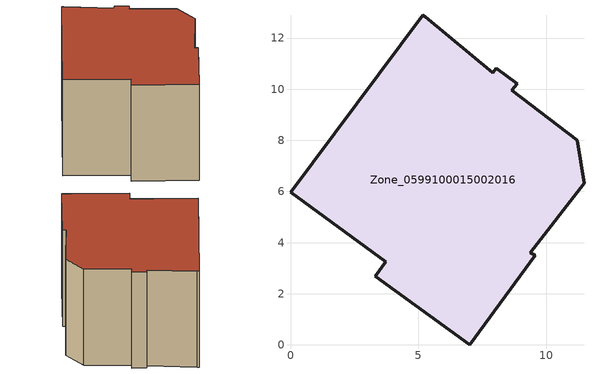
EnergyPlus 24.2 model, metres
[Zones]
Zone_0599100015002016
 floor ground (C_G): 3.73,3.26 0,5.97 5.17,12.9 5.27,12.82 7.91,10.64 8.04,10.82 8.86,10.22 8.66,9.95 11.21,8 11.48,6.32 9.38,3.61 9.57,3.5 7.01,0 3.31,2.69 z1.09
 wall outside (C_F): 8.66,9.95 8.86,10.22 8.04,10.82 7.91,10.64 5.27,12.82 5.17,12.9 0,5.97 3.73,3.26 3.31,2.69 7.01,0 9.57,3.5 9.38,3.61 11.48,6.32 11.21,8 8.66,9.95 z1.09:8.95
 roof outside (C_R): 0,5.97 3.73,3.26 3.31,2.69 7.01,0 9.57,3.5 9.38,3.61 11.48,6.32 11.21,8 8.66,9.95 8.86,10.22 8.04,10.82 7.91,10.64 5.27,12.82 5.17,12.9 z8.95
[BUILDING]
Pand.0599100015002016: North Axis=0; Terrain=City; Loads Convergence Tolerance Value=0.04; Temperature Convergence Tolerance Value=0.4; Solar Distribution=FullExterior; Maximum Number of Warmup Days=25; Minimum Number of Warmup Days=1
[Site:Location]
Rotterdam.The.Hague.AP_ZH_NLD Design_Conditions: Latitude=51.96; Longitude=4.45; Time Zone=1; Elevation=-4.5
[SITE:GROUNDTEMPERATURE:BUILDINGSURFACE]
18, 18, 18, 18, 18, 18, 18, 18, 18, 18, 18, 18
[MATERIAL] Thermal Absorptance=0.9; Solar Absorptance=0.7; Visible Absorptance=0.7
Name | Roughness | Thickness | Conductivity | Density | Specific Heat
G.TI.1975-1991 | MediumSmooth | 0.15 | 0.288461 | 540 | 1210
F.TI.1975-1991 | Rough | 0.3 | 0.230769 | 1920 | 840
R.TI.1975-1991 | MediumRough | 0.2 | 0.153846 | 1500 | 1000
[CONSTRUCTION]
C_G: G.TI.1975-1991
C_F: F.TI.1975-1991
C_R: R.TI.1975-1991
[ZONE]
Zone_0599100015002016: Type=1; Multiplier=1; Ceiling Height=Autocalculate; Volume=Autocalculate; Floor Area=autocalculate; Part of Total Floor Area=Yes
[ZONEINFILTRATION:DESIGNFLOWRATE]
Infil_Zone_0599100015002016: Zone or ZoneList or Space or SpaceList=Zone_0599100015002016; Schedule=AlwaysOn; Design Flow Rate Calculation Method=Flow/Area; Flow Rate per Floor Area=0.003; Constant Term Coefficient=1; Temperature Term Coefficient=0; Velocity Term Coefficient=0; Velocity Squared Term Coefficient=0
[HVACTEMPLATE:ZONE:IDEALLOADSAIRSYSTEM]
Zone_0599100015002016: Maximum Heating Supply Air Temperature=50; Minimum Cooling Supply Air Temperature=13; Maximum Heating Supply Air Humidity Ratio=0.0156; Minimum Cooling Supply Air Humidity Ratio=0.0077; Heating Limit=NoLimit; Cooling Limit=NoLimit; Dehumidification Control Type=ConstantSensibleHeatRatio; Cooling Sensible Heat Ratio=0.7; Dehumidification Setpoint=60; Humidification Control Type=None; Humidification Setpoint=30; Outdoor Air Method=None; Outdoor Air Flow Rate per Person=0.00944; Outdoor Air Flow Rate per Zone Floor Area=0; Outdoor Air Flow Rate per Zone=0; Demand Controlled Ventilation Type=None; Outdoor Air Economizer Type=NoEconomizer; Heat Recovery Type=None; Sensible Heat Recovery Effectiveness=0.7; Latent Heat Recovery Effectiveness=0.65
[ZONECONTROL:THERMOSTAT]
ThermostatControl_Zone_0599100015002016: Zone or ZoneList=Zone_0599100015002016; Control Type Schedule=DualSetpointControlType; Control 1=Thermostat_Zone_0599100015002016; Temperature Difference Between Cutout And Setpoint=0
[THERMOSTATSETPOINT:DUALSETPOINT]
Thermostat_Zone_0599100015002016: Heating Setpoint Temperature Schedule=HeatingSetpoint_Zone_0599100015002016; Cooling Setpoint Temperature Schedule=CoolingSetpoint_Zone_0599100015002016
[SCHEDULE:COMPACT]
HeatingSetpoint_Zone_0599100015002016: Through: 12/31, For: AllDays, Until: 24:00, 21
CoolingSetpoint_Zone_0599100015002016: Through: 12/31, For: AllDays, Until: 24:00, 24
DualSetpointControlType: Through: 12/31, For: AllDays, Until: 24:00, 4
AlwaysOn: Through: 12/31, For: AllDays, Until: 24:00, 1
